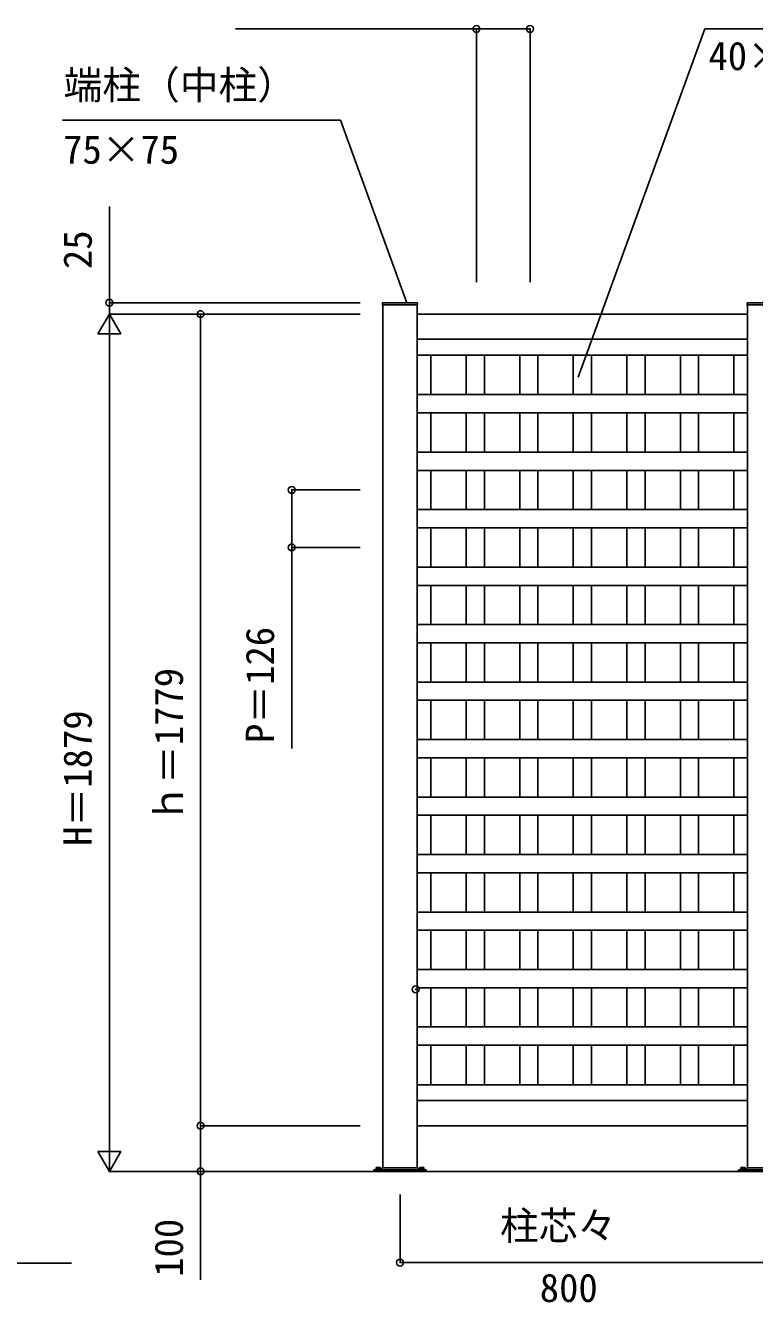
# Model space of a CAD drawing. Units: millimetres, scale not verified. Extents: x -4375 to 4375, y -6499 to 6470.
# Drawn here: x -1083 to 516, y -37 to 2762 of the extents above; entities that cross this region are included whole.
import ezdxf
from ezdxf.enums import TextEntityAlignment as Align

# ---------------------------------------------------------------- set-up
doc = ezdxf.new("R2010")
doc.units = ezdxf.units.MM
doc.header["$LTSCALE"] = 30
doc.header["$PDMODE"] = 32
doc.header["$PDSIZE"] = 15
for name, color, linetype in [('0-2_YKK_11', 7, 'Continuous'), ('0-3_YKK_13', 4, 'Continuous'), ('0-4_YKK_A1', 4, 'Continuous'), ('0-5_YKK_D', 6, 'Continuous')]:
    doc.layers.add(name, color=color, linetype=linetype)
doc.styles.add('ＭＳ ゴシック', font='')
doc.styles.get('ＭＳ ゴシック').set_extended_font_data('MS Gothic')

msp = doc.modelspace()

# ---------------------------------------------------------------- linework, layer by layer
at = {"layer": '0-2_YKK_11'}
for p, q in [((-73.75, 2039.8), (-113.75, 2039.8)), ((43.75, 2039.8), (3.75, 2039.8)), ((161.25, 2039.8), (121.25, 2039.8)), ((278.75, 2039.8), (238.75, 2039.8)), ((396.25, 2039.8), (356.25, 2039.8)), ((501, 2039.8), (473.75, 2039.8))]:
    msp.add_line(p, q, dxfattribs=at)
at = {"layer": '0-3_YKK_13'}
for p, q in [((-204, 254), (-319, 254)), ((-313.5, 259.3), (-314.12, 258.94)), ((-314.12, 255.8), (-314.12, 258.94)), ((-304.88, 255.8), (-314.12, 255.8)), ((-305.5, 259.3), (-313.5, 259.3)), ((-307, 255.8), (-312, 255.8)), ((-311.81, 255.8), (-311.81, 258.94)), ((-307.19, 255.8), (-307.19, 258.94)), ((-305.5, 259.3), (-304.88, 258.94)), ((-304.88, 255.8), (-304.88, 258.94)), ((-302.42, 256.95), (-303.67, 254.8)), ((-223.77, 258.8), (-299.22, 258.8)), ((-220.57, 256.95), (-219.33, 254.8)), ((-217.5, 259.3), (-218.12, 258.94)), ((-218.12, 255.8), (-218.12, 258.94)), ((-208.88, 255.8), (-218.12, 255.8)), ((-209.5, 259.3), (-217.5, 259.3)), ((-211, 255.8), (-216, 255.8)), ((-215.81, 255.8), (-215.81, 258.94)), ((-211.19, 255.8), (-211.19, 258.94)), ((-209.5, 259.3), (-208.88, 258.94)), ((-208.88, 255.8), (-208.88, 258.94)), ((-204, 250.8), (-204, 254)), ((596, 254), (481, 254)), ((486.5, 259.3), (485.88, 258.94)), ((485.88, 255.8), (485.88, 258.94)), ((495.12, 255.8), (485.88, 255.8)), ((494.5, 259.3), (486.5, 259.3)), ((493, 255.8), (488, 255.8)), ((488.19, 255.8), (488.19, 258.94)), ((492.81, 255.8), (492.81, 258.94)), ((494.5, 259.3), (495.12, 258.94)), ((495.12, 255.8), (495.12, 258.94)), ((497.58, 256.95), (496.33, 254.8)), ((576.23, 258.8), (500.78, 258.8))]:
    msp.add_line(p, q, dxfattribs=at)
for points in [[(-319, 254), (-319, 250.8), (-204, 250.8)], [(481, 254), (481, 250.8), (596, 250.8)]]:
    msp.add_lwpolyline(points, dxfattribs=at)
for points in [[(-303.5, 254.8), (-315.5, 254.8), (-315.5, 254), (-303.5, 254)], [(-305.12, 255.8), (-305.12, 254.8), (-313.88, 254.8), (-313.88, 255.8)], [(-207.5, 254.8), (-219.5, 254.8), (-219.5, 254), (-207.5, 254)], [(-209.12, 255.8), (-209.12, 254.8), (-217.88, 254.8), (-217.88, 255.8)], [(496.5, 254.8), (484.5, 254.8), (484.5, 254), (496.5, 254)], [(494.88, 255.8), (494.88, 254.8), (486.12, 254.8), (486.12, 255.8)]]:
    msp.add_lwpolyline(points, close=True, dxfattribs=at)
for centre, radius, start, end in [((-312.96, 257.26), 2.04, 55.61575, 124.38425), ((-309.5, 251.66), 7.64, 72.41205, 107.58795), ((-306.03, 257.26), 2.04, 55.61575, 124.38425), ((-299.22, 255.1), 3.7, 90, 149.99999), ((-223.77, 255.1), 3.7, 30.00001, 90), ((-216.96, 257.26), 2.04, 55.61575, 124.38425), ((-213.5, 251.66), 7.64, 72.41205, 107.58795), ((-210.03, 257.26), 2.04, 55.61575, 124.38425), ((487.04, 257.26), 2.04, 55.61575, 124.38425), ((490.5, 251.66), 7.64, 72.41205, 107.58795), ((493.97, 257.26), 2.04, 55.61575, 124.38425), ((500.78, 255.1), 3.7, 90, 149.99999)]:
    msp.add_arc(centre, radius, start, end, dxfattribs=at)
at = {"layer": '0-4_YKK_A1'}
for p, q in [((-299, 258.8), (-299, 2149.8)), ((-224.21, 2154.8), (-298.79, 2154.8)), ((-224, 2149.8), (-224, 258.8)), ((-224, 2129.8), (501, 2129.8)), ((-223, 2149.8), (-223.21, 2153.85)), ((501, 258.8), (501, 2149.8)), ((575.79, 2154.8), (501.21, 2154.8)), ((-224, 2074.8), (501, 2074.8)), ((-224, 2039.8), (501, 2039.8)), ((-194, 2039.8), (-194, 1953.3)), ((-116.5, 2039.8), (-116.5, 1953.3)), ((-76.5, 2039.8), (-76.5, 1953.3)), ((1, 2039.8), (1, 1953.3)), ((41, 2039.8), (41, 1953.3)), ((118.5, 2039.8), (118.5, 1953.3)), ((158.5, 2039.8), (158.5, 1953.3)), ((236, 2039.8), (236, 1953.3)), ((276, 2039.8), (276, 1953.3)), ((353.5, 2039.8), (353.5, 1953.3)), ((393.5, 2039.8), (393.5, 1953.3)), ((471, 2039.8), (471, 1953.3)), ((501, 1953.3), (-224, 1953.3)), ((501, 1913.3), (-224, 1913.3)), ((-194, 1913.3), (-194, 1827.3)), ((-116.5, 1913.3), (-116.5, 1827.3)), ((-76.5, 1913.3), (-76.5, 1827.3)), ((1, 1913.3), (1, 1827.3)), ((41, 1913.3), (41, 1827.3)), ((118.5, 1913.3), (118.5, 1827.3)), ((158.5, 1913.3), (158.5, 1827.3)), ((236, 1913.3), (236, 1827.3)), ((276, 1913.3), (276, 1827.3)), ((353.5, 1913.3), (353.5, 1827.3)), ((393.5, 1913.3), (393.5, 1827.3)), ((471, 1913.3), (471, 1827.3)), ((501, 1827.3), (-224, 1827.3)), ((501, 1787.3), (-224, 1787.3)), ((-194, 1787.3), (-194, 1701.3)), ((-116.5, 1787.3), (-116.5, 1701.3)), ((-76.5, 1787.3), (-76.5, 1701.3)), ((1, 1787.3), (1, 1701.3)), ((41, 1787.3), (41, 1701.3)), ((118.5, 1787.3), (118.5, 1701.3)), ((158.5, 1787.3), (158.5, 1701.3)), ((236, 1787.3), (236, 1701.3)), ((276, 1787.3), (276, 1701.3)), ((353.5, 1787.3), (353.5, 1701.3)), ((393.5, 1787.3), (393.5, 1701.3)), ((471, 1787.3), (471, 1701.3)), ((501, 1701.3), (-224, 1701.3)), ((501, 1661.3), (-224, 1661.3)), ((-194, 1661.3), (-194, 1575.3)), ((-116.5, 1661.3), (-116.5, 1575.3)), ((-76.5, 1661.3), (-76.5, 1575.3)), ((1, 1661.3), (1, 1575.3)), ((41, 1661.3), (41, 1575.3)), ((118.5, 1661.3), (118.5, 1575.3)), ((158.5, 1661.3), (158.5, 1575.3)), ((236, 1661.3), (236, 1575.3)), ((276, 1661.3), (276, 1575.3)), ((353.5, 1661.3), (353.5, 1575.3)), ((393.5, 1661.3), (393.5, 1575.3)), ((471, 1661.3), (471, 1575.3)), ((501, 1575.3), (-224, 1575.3)), ((501, 1535.3), (-224, 1535.3)), ((-194, 1535.3), (-194, 1449.3)), ((-116.5, 1535.3), (-116.5, 1449.3)), ((-76.5, 1535.3), (-76.5, 1449.3)), ((1, 1535.3), (1, 1449.3)), ((41, 1535.3), (41, 1449.3)), ((118.5, 1535.3), (118.5, 1449.3)), ((158.5, 1535.3), (158.5, 1449.3)), ((236, 1535.3), (236, 1449.3)), ((276, 1535.3), (276, 1449.3)), ((353.5, 1535.3), (353.5, 1449.3)), ((393.5, 1535.3), (393.5, 1449.3)), ((471, 1535.3), (471, 1449.3)), ((501, 1449.3), (-224, 1449.3)), ((501, 1409.3), (-224, 1409.3)), ((-194, 1409.3), (-194, 1323.3)), ((-116.5, 1409.3), (-116.5, 1323.3)), ((-76.5, 1409.3), (-76.5, 1323.3)), ((1, 1409.3), (1, 1323.3)), ((41, 1409.3), (41, 1323.3)), ((118.5, 1409.3), (118.5, 1323.3)), ((158.5, 1409.3), (158.5, 1323.3)), ((236, 1409.3), (236, 1323.3)), ((276, 1409.3), (276, 1323.3)), ((353.5, 1409.3), (353.5, 1323.3)), ((393.5, 1409.3), (393.5, 1323.3)), ((471, 1409.3), (471, 1323.3)), ((501, 1323.3), (-224, 1323.3)), ((501, 1283.3), (-224, 1283.3)), ((-194, 1283.3), (-194, 1197.3)), ((-116.5, 1283.3), (-116.5, 1197.3)), ((-76.5, 1283.3), (-76.5, 1197.3)), ((1, 1283.3), (1, 1197.3)), ((41, 1283.3), (41, 1197.3)), ((118.5, 1283.3), (118.5, 1197.3)), ((158.5, 1283.3), (158.5, 1197.3)), ((236, 1283.3), (236, 1197.3)), ((276, 1283.3), (276, 1197.3)), ((353.5, 1283.3), (353.5, 1197.3)), ((393.5, 1283.3), (393.5, 1197.3)), ((471, 1283.3), (471, 1197.3)), ((501, 1197.3), (-224, 1197.3)), ((501, 1157.3), (-224, 1157.3)), ((-194, 1157.3), (-194, 1071.3)), ((-116.5, 1157.3), (-116.5, 1071.3)), ((-76.5, 1157.3), (-76.5, 1071.3)), ((1, 1157.3), (1, 1071.3)), ((41, 1157.3), (41, 1071.3)), ((118.5, 1157.3), (118.5, 1071.3)), ((158.5, 1157.3), (158.5, 1071.3)), ((236, 1157.3), (236, 1071.3)), ((276, 1157.3), (276, 1071.3)), ((353.5, 1157.3), (353.5, 1071.3)), ((393.5, 1157.3), (393.5, 1071.3)), ((471, 1157.3), (471, 1071.3)), ((501, 1071.3), (-224, 1071.3)), ((501, 1031.3), (-224, 1031.3)), ((-194, 1031.3), (-194, 945.3)), ((-116.5, 1031.3), (-116.5, 945.3)), ((-76.5, 1031.3), (-76.5, 945.3)), ((1, 1031.3), (1, 945.3)), ((41, 1031.3), (41, 945.3)), ((118.5, 1031.3), (118.5, 945.3)), ((158.5, 1031.3), (158.5, 945.3)), ((236, 1031.3), (236, 945.3)), ((276, 1031.3), (276, 945.3)), ((353.5, 1031.3), (353.5, 945.3)), ((393.5, 1031.3), (393.5, 945.3)), ((471, 1031.3), (471, 945.3)), ((501, 945.3), (-224, 945.3)), ((501, 905.3), (-224, 905.3)), ((-194, 905.3), (-194, 819.3)), ((-116.5, 905.3), (-116.5, 819.3)), ((-76.5, 905.3), (-76.5, 819.3)), ((1, 905.3), (1, 819.3)), ((41, 905.3), (41, 819.3)), ((118.5, 905.3), (118.5, 819.3)), ((158.5, 905.3), (158.5, 819.3)), ((236, 905.3), (236, 819.3)), ((276, 905.3), (276, 819.3)), ((353.5, 905.3), (353.5, 819.3)), ((393.5, 905.3), (393.5, 819.3)), ((471, 905.3), (471, 819.3)), ((501, 819.3), (-224, 819.3)), ((501, 779.3), (-224, 779.3)), ((-194, 779.3), (-194, 693.3)), ((-116.5, 779.3), (-116.5, 693.3)), ((-76.5, 779.3), (-76.5, 693.3)), ((1, 779.3), (1, 693.3)), ((41, 779.3), (41, 693.3)), ((118.5, 779.3), (118.5, 693.3)), ((158.5, 779.3), (158.5, 693.3)), ((236, 779.3), (236, 693.3)), ((276, 779.3), (276, 693.3)), ((353.5, 779.3), (353.5, 693.3)), ((393.5, 779.3), (393.5, 693.3)), ((471, 779.3), (471, 693.3)), ((501, 693.3), (-224, 693.3)), ((501, 653.3), (-224, 653.3)), ((-194, 653.3), (-194, 567.3)), ((-116.5, 653.3), (-116.5, 567.3)), ((-76.5, 653.3), (-76.5, 567.3)), ((1, 653.3), (1, 567.3)), ((41, 653.3), (41, 567.3)), ((118.5, 653.3), (118.5, 567.3)), ((158.5, 653.3), (158.5, 567.3)), ((236, 653.3), (236, 567.3)), ((276, 653.3), (276, 567.3)), ((353.5, 653.3), (353.5, 567.3)), ((393.5, 653.3), (393.5, 567.3)), ((471, 653.3), (471, 567.3)), ((501, 567.3), (-224, 567.3)), ((501, 527.3), (-224, 527.3)), ((-194, 527.3), (-194, 440.8)), ((-116.5, 527.3), (-116.5, 440.8)), ((-76.5, 527.3), (-76.5, 440.8)), ((1, 527.3), (1, 440.8)), ((41, 527.3), (41, 440.8)), ((118.5, 527.3), (118.5, 440.8)), ((158.5, 527.3), (158.5, 440.8)), ((236, 527.3), (236, 440.8)), ((276, 527.3), (276, 440.8)), ((353.5, 527.3), (353.5, 440.8)), ((393.5, 527.3), (393.5, 440.8)), ((471, 527.3), (471, 440.8)), ((501, 440.8), (-224, 440.8)), ((501, 405.8), (-224, 405.8)), ((501, 405.8), (-224, 405.8)), ((501, 350.8), (-224, 350.8)), ((2794.6, 250.8), (-347.31, 250.8))]:
    msp.add_line(p, q, dxfattribs=at)
for points in [[(-223, 2149.8), (-300, 2149.8), (-299.79, 2153.85)], [(577, 2149.8), (500, 2149.8), (500.21, 2153.85)]]:
    msp.add_lwpolyline(points, dxfattribs=at)
for centre, start, end in [((-298.79, 2153.8), 90, 177), ((-224.21, 2153.8), 3, 90), ((501.21, 2153.8), 90, 177)]:
    msp.add_arc(centre, 1, start, end, dxfattribs=at)
at = {"layer": '0-5_YKK_D'}
for p, q in [((-93.75, 2199.8), (-93.75, 2755.8)), ((23.75, 2199.8), (23.75, 2755.8)), ((-899, 2154.8), (-899, 2365.88)), ((-899, 2129.8), (-924, 2086.5)), ((-349, 2154.8), (-900, 2154.8)), ((-349, 2129.8), (-900, 2129.8)), ((-349, 2129.8), (-900, 2129.8)), ((-899, 2129.8), (-899, 2154.8)), ((-899, 2129.8), (-899, 2099.8)), ((-899, 2129.8), (-874, 2086.5)), ((-899, 2129.8), (-899, 2043.2)), ((-349, 2129.8), (-700, 2129.8)), ((-699, 350.8), (-699, 2129.8)), ((-924, 2086.5), (-874, 2086.5)), ((-899, 300.8), (-899, 2079.8)), ((-349, 1744.3), (-500, 1744.3)), ((-349, 1618.3), (-500, 1618.3)), ((-899, 250.8), (-899, 337.4)), ((-349, 350.8), (-700, 350.8)), ((-349, 350.8), (-700, 350.8)), ((-899, 250.8), (-924, 294.1)), ((-874, 294.1), (-924, 294.1)), ((-899, 250.8), (-874, 294.1)), ((-349, 250.8), (-900, 250.8)), ((-348.31, 250.8), (-700, 250.8)), ((-261.5, 199.8), (-261.5, 49.8)), ((-261.5, 50.8), (538.5, 50.8))]:
    msp.add_line(p, q, dxfattribs=at)
for points in [[(23.75, 2754.8), (-93.75, 2754.8), (-622.07, 2754.8)], [(129.44, 1991.43), (407.29, 2754.8), (900.17, 2754.8)], [(-246.68, 2154.8), (-392.26, 2554.8), (-1002.2, 2554.8)], [(-499, 1744.3), (-499, 1618.3), (-499, 1177.39)], [(-699, 350.8), (-699, 250.8), (-699, 12.73)], [(-1919.15, 257.8), (-1769.12, 49.8), (-982.23, 49.8)]]:
    msp.add_lwpolyline(points, dxfattribs=at)
for centre in [(-93.75, 2754.8), (23.75, 2754.8), (-899, 2154.8), (-699, 2129.8), (-499, 1744.3), (-499, 1618.3), (-699, 350.8), (-699, 250.8), (-261.5, 50.8)]:
    msp.add_circle(centre, 7.5, dxfattribs=at)
msp.add_point((-227.05, 649.7), dxfattribs=at)

# ---------------------------------------------------------------- texts
at = {"layer": '0-5_YKK_D', "style": 'ＭＳ ゴシック'}
for s, p in [('40×10', (415.11, 2645.92)), ('端柱（中柱）', (-999.59, 2582.33)), ('75×75', (-1000.55, 2440.66)), ('柱芯々', (-42.12, 81.91)), ('800', (45.05, -54.2))]:
    msp.add_text(s, height=62.32, dxfattribs=at).set_placement(p, align=Align.BOTTOM_LEFT)
for s, p in [('25', (-919, 2228.52)), ('P＝126', (-519, 1189.66)), ('ｈ＝1779', (-719, 1014.76)), ('H＝1879', (-919, 964.28)), ('100', (-719, 19.69))]:
    msp.add_text(s, height=62.32, rotation=90, dxfattribs=at).set_placement(p, align=Align.BOTTOM_LEFT)

doc.saveas('drawing.dxf')
